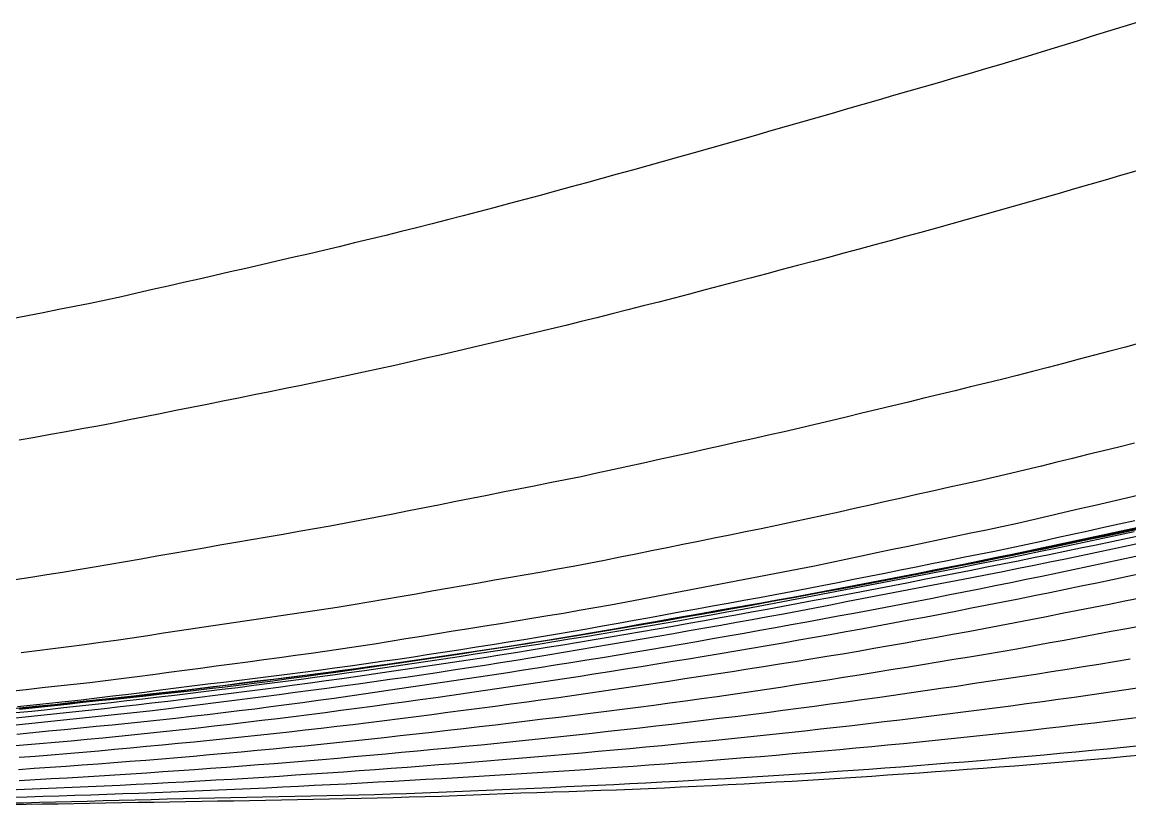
# Model space of a CAD drawing. Extents: x -4 to 218, y -16 to 16.
# Drawn here: x 183.43 to 190.37, y -15.91 to -11 of the extents above; entities that cross this region are included whole.
import ezdxf

# ---------------------------------------------------------------- set-up
doc = ezdxf.new("R2010")
doc.units = 0
doc.header["$MEASUREMENT"] = 0
doc.layers.add('Waterlines', color=7, linetype='Continuous')

msp = doc.modelspace()

# ---------------------------------------------------------------- linework, layer by layer
at = {"layer": 'Waterlines', "color": 135}
for points in [[(190.41925, -11.00346), (190.32368, -11.033), (190.2282, -11.0625), (190.13257, -11.09202), (190.03705, -11.12148), (189.94151, -11.15091), (189.84599, -11.1803), (189.75049, -11.20965), (189.65503, -11.23892), (189.55952, -11.26806), (189.46375, -11.29661), (189.36758, -11.32465), (189.27136, -11.3526), (189.17517, -11.38049), (189.0791, -11.4083), (188.98303, -11.43608), (188.88698, -11.46384), (188.79085, -11.49158), (188.69481, -11.51927), (188.59865, -11.54697), (188.50256, -11.57461), (188.40643, -11.60224), (188.31032, -11.62983), (188.21419, -11.65738), (188.11804, -11.68489), (188.02188, -11.71235), (187.92569, -11.73976), (187.82956, -11.76709), (187.73334, -11.79437), (187.63713, -11.82157), (187.54088, -11.8487), (187.4446, -11.87574), (187.34831, -11.90269), (187.25198, -11.92956), (187.15567, -11.95631), (187.05928, -11.98297), (186.96289, -12.00951), (186.86644, -12.03595), (186.76994, -12.06227), (186.67345, -12.08843), (186.57684, -12.11445), (186.48021, -12.14028), (186.38356, -12.16591), (186.2868, -12.19134), (186.19005, -12.21655), (186.0932, -12.24153), (185.99629, -12.26628), (185.89929, -12.2908), (185.80238, -12.31504), (185.70525, -12.33908), (185.60812, -12.36286), (185.51088, -12.38641), (185.41367, -12.40971), (185.31635, -12.43281), (185.21901, -12.45572), (185.12161, -12.47848), (185.02425, -12.50109), (184.92679, -12.52358), (184.82939, -12.54595), (184.73187, -12.56825), (184.63438, -12.59046), (184.53691, -12.61259), (184.43935, -12.63469), (184.34187, -12.65674), (184.24454, -12.67878), (184.14719, -12.70096), (184.04977, -12.72331), (183.95206, -12.74458), (183.85384, -12.76481), (183.75569, -12.78459), (183.65752, -12.80417), (183.55939, -12.82362), (183.46123, -12.84297), (183.36313, -12.86224)], [(190.4052, -11.93639), (190.30922, -11.96444), (190.21324, -11.99241), (190.11723, -12.02031), (190.02115, -12.04815), (189.92509, -12.0759), (189.82906, -12.10357), (189.73294, -12.13116), (189.63678, -12.15867), (189.54065, -12.18604), (189.44453, -12.21324), (189.34825, -12.24025), (189.25208, -12.26697), (189.15559, -12.29355), (189.05894, -12.32002), (188.96251, -12.34632), (188.86588, -12.37256), (188.76938, -12.39867), (188.67271, -12.42472), (188.57619, -12.45066), (188.47948, -12.47656), (188.38293, -12.50234), (188.28624, -12.52808), (188.18956, -12.55374), (188.0929, -12.57933), (187.99619, -12.60486), (187.89946, -12.63032), (187.80273, -12.6557), (187.70602, -12.68101), (187.60925, -12.70624), (187.51241, -12.73139), (187.41562, -12.75642), (187.3188, -12.78134), (187.22192, -12.80612), (187.12497, -12.83075), (187.02809, -12.85513), (186.93105, -12.87925), (186.83391, -12.90296), (186.73671, -12.92621), (186.6394, -12.94905), (186.54218, -12.97163), (186.44452, -12.99435), (186.34724, -13.01728), (186.25008, -13.04035), (186.15253, -13.06344), (186.05521, -13.08628), (185.95764, -13.10888), (185.86017, -13.13114), (185.76248, -13.15309), (185.66487, -13.17469), (185.56715, -13.19596), (185.46935, -13.21692), (185.37151, -13.23759), (185.27357, -13.25803), (185.17566, -13.27829), (185.07768, -13.2984), (184.97968, -13.31837), (184.88171, -13.33823), (184.78366, -13.358), (184.68562, -13.37769), (184.58754, -13.39732), (184.48947, -13.41688), (184.39148, -13.43638), (184.2934, -13.45588), (184.19542, -13.47536), (184.09744, -13.49492), (183.99986, -13.51486), (183.90131, -13.53399), (183.80264, -13.55175), (183.70416, -13.56927), (183.60565, -13.5867), (183.50716, -13.60408), (183.40868, -13.62143)], [(190.43625, -13.0131), (190.33946, -13.03859), (190.24255, -13.06409), (190.14586, -13.08956), (190.04915, -13.11515), (189.95238, -13.14095), (189.85564, -13.1667), (189.75858, -13.19204), (189.66156, -13.21672), (189.56422, -13.24097), (189.46693, -13.26491), (189.36961, -13.28867), (189.27232, -13.3123), (189.17496, -13.33587), (189.07758, -13.35938), (188.98022, -13.38285), (188.88289, -13.40629), (188.78563, -13.4297), (188.68826, -13.45316), (188.59106, -13.47665), (188.49385, -13.50034), (188.39674, -13.52414), (188.29904, -13.54708), (188.20119, -13.56936), (188.10342, -13.59139), (188.00566, -13.6133), (187.90791, -13.63513), (187.81018, -13.65689), (187.71243, -13.67861), (187.61462, -13.70031), (187.51688, -13.72194), (187.41908, -13.74355), (187.32126, -13.76511), (187.22339, -13.78664), (187.12549, -13.80811), (187.02791, -13.8294), (186.93025, -13.85052), (186.8324, -13.87054), (186.73378, -13.88969), (186.63539, -13.90914), (186.53706, -13.92867), (186.4388, -13.94822), (186.34055, -13.96776), (186.24234, -13.98728), (186.14409, -14.00678), (186.04587, -14.02625), (185.94762, -14.04568), (185.84932, -14.06504), (185.7511, -14.08432), (185.65274, -14.1035), (185.55441, -14.12253), (185.45618, -14.14127), (185.35796, -14.15961), (185.25935, -14.17746), (185.1608, -14.19471), (185.06206, -14.21163), (184.9633, -14.22853), (184.8645, -14.24562), (184.76584, -14.26281), (184.66705, -14.28009), (184.56845, -14.29738), (184.46974, -14.31469), (184.3712, -14.33196), (184.27255, -14.34922), (184.1738, -14.36645), (184.0752, -14.38356), (183.97667, -14.40053), (183.87798, -14.41734), (183.77927, -14.43383), (183.6805, -14.44991), (183.58141, -14.46562), (183.48256, -14.48097), (183.38332, -14.49624)], [(190.39621, -13.64077), (190.29913, -13.66458), (190.20201, -13.68843), (190.10489, -13.71231), (190.00804, -13.73619), (189.91107, -13.76023), (189.81392, -13.78434), (189.71686, -13.80804), (189.61951, -13.83101), (189.52184, -13.85341), (189.42422, -13.87547), (189.32668, -13.89733), (189.229, -13.91913), (189.1315, -13.94085), (189.03384, -13.9626), (188.93629, -13.98437), (188.83862, -14.00626), (188.74117, -14.02822), (188.64352, -14.05026), (188.54607, -14.07219), (188.4485, -14.09389), (188.35083, -14.11524), (188.25294, -14.13612), (188.15494, -14.15654), (188.05692, -14.1766), (187.95889, -14.19644), (187.86081, -14.21616), (187.76297, -14.23581), (187.66495, -14.25556), (187.56677, -14.27549), (187.4688, -14.29557), (187.37083, -14.31569), (187.27283, -14.33571), (187.17482, -14.35548), (187.07663, -14.3749), (186.97856, -14.39383), (186.88016, -14.41229), (186.78178, -14.43026), (186.68329, -14.4479), (186.58496, -14.46524), (186.48645, -14.48244), (186.38791, -14.49953), (186.28929, -14.5166), (186.1908, -14.53369), (186.09222, -14.55096), (185.99393, -14.56843), (185.89542, -14.58606), (185.79697, -14.60355), (185.69853, -14.62066), (185.59972, -14.6373), (185.50107, -14.65337), (185.40228, -14.66898), (185.30325, -14.68428), (185.20442, -14.69932), (185.1055, -14.71419), (185.00661, -14.72893), (184.90767, -14.74358), (184.80873, -14.75816), (184.70976, -14.77271), (184.61087, -14.78725), (184.51207, -14.8018), (184.41319, -14.81644), (184.31425, -14.8313), (184.21548, -14.84628), (184.11656, -14.86117), (184.0175, -14.87559), (183.91856, -14.8894), (183.81929, -14.90276), (183.72011, -14.91582), (183.62086, -14.92868), (183.52168, -14.94141), (183.42238, -14.95406)], [(190.44357, -13.96262), (190.3461, -13.98505), (190.24867, -14.00751), (190.1512, -14.03), (190.05383, -14.05252), (189.95644, -14.0751), (189.85921, -14.09776), (189.76204, -14.12054), (189.66444, -14.14279), (189.56653, -14.16394), (189.46858, -14.18462), (189.37061, -14.20513), (189.27274, -14.22554), (189.17477, -14.24592), (189.0768, -14.26632), (188.97891, -14.28672), (188.88104, -14.30718), (188.78336, -14.32772), (188.68553, -14.34844), (188.58766, -14.3692), (188.48994, -14.38978), (188.39178, -14.41011), (188.29384, -14.42986), (188.19557, -14.44914), (188.0974, -14.46799), (187.9991, -14.48662), (187.90079, -14.50512), (187.80246, -14.52356), (187.70418, -14.54202), (187.606, -14.56059), (187.50768, -14.57941), (187.40958, -14.5984), (187.31142, -14.6174), (187.21312, -14.63618), (187.1147, -14.65455), (187.01637, -14.67237), (186.91785, -14.68967), (186.81914, -14.70652), (186.72052, -14.72302), (186.62181, -14.73929), (186.52304, -14.75538), (186.4243, -14.77135), (186.32573, -14.78719), (186.22685, -14.80304), (186.12816, -14.81884), (186.02942, -14.8347), (185.93074, -14.85069), (185.83226, -14.86698), (185.73364, -14.88353), (185.63492, -14.8995), (185.53596, -14.9146), (185.4369, -14.92907), (185.33771, -14.94321), (185.23868, -14.95711), (185.13962, -14.97087), (185.04051, -14.98451), (184.94138, -14.99806), (184.8423, -15.01152), (184.74323, -15.0249), (184.64409, -15.03821), (184.54492, -15.05146), (184.44576, -15.06463), (184.34663, -15.07772), (184.24745, -15.09072), (184.14827, -15.10362), (184.04897, -15.11638), (183.94974, -15.12894), (183.85085, -15.14106), (183.75165, -15.15243), (183.65211, -15.16292), (183.55269, -15.17355), (183.45322, -15.18455), (183.35365, -15.19567)], [(190.39909, -14.12622), (190.30133, -14.14785), (190.2038, -14.16944), (190.10606, -14.19107), (190.00844, -14.21265), (189.91087, -14.23419), (189.81316, -14.25571), (189.71555, -14.27709), (189.61795, -14.29823), (189.52029, -14.31846), (189.42198, -14.33768), (189.32375, -14.35727), (189.22562, -14.37698), (189.12749, -14.39674), (189.0294, -14.4165), (188.93137, -14.43622), (188.8333, -14.45592), (188.73523, -14.47556), (188.63716, -14.49513), (188.53908, -14.51461), (188.44095, -14.53397), (188.3429, -14.55315), (188.24469, -14.57212), (188.14648, -14.59076), (188.04817, -14.60905), (187.94984, -14.62696), (187.85162, -14.64457), (187.75302, -14.66216), (187.65457, -14.67987), (187.55611, -14.69789), (187.45787, -14.71599), (187.35939, -14.73413), (187.26114, -14.75212), (187.1626, -14.76997), (187.06425, -14.78754), (186.96558, -14.80491), (186.867, -14.82197), (186.76843, -14.83875), (186.66978, -14.85529), (186.57118, -14.87159), (186.4724, -14.8877), (186.37366, -14.90359), (186.2749, -14.91928), (186.17607, -14.93476), (186.07721, -14.95004), (185.97844, -14.96509), (185.87952, -14.97994), (185.78061, -14.99455), (185.68161, -15.00893), (185.58264, -15.02303), (185.48355, -15.03687), (185.38446, -15.05039), (185.28534, -15.06363), (185.1862, -15.07661), (185.08707, -15.08934), (184.98776, -15.1019), (184.88863, -15.11427), (184.78944, -15.12652), (184.69011, -15.13874), (184.59103, -15.15094), (184.49173, -15.1633), (184.39252, -15.17589), (184.29349, -15.18864), (184.19409, -15.2014), (184.09505, -15.21391), (183.99557, -15.22611), (183.89626, -15.2379), (183.79691, -15.24931), (183.6974, -15.26043), (183.59798, -15.27128), (183.49847, -15.28191), (183.39905, -15.29232)], [(190.43825, -14.17164), (190.3405, -14.19255), (190.24261, -14.21338), (190.14479, -14.2341), (190.04692, -14.25473), (189.94905, -14.27525), (189.85121, -14.29566), (189.75317, -14.316), (189.65529, -14.33618), (189.55734, -14.35624), (189.45932, -14.37616), (189.36134, -14.39592), (189.2632, -14.41556), (189.16515, -14.43501), (189.06708, -14.45431), (188.96893, -14.47346), (188.87068, -14.49245), (188.77252, -14.51125), (188.6743, -14.52988), (188.57591, -14.54836), (188.47766, -14.56662), (188.37939, -14.58469), (188.28105, -14.60257), (188.18251, -14.62028), (188.08415, -14.63778), (187.98575, -14.65513), (187.88712, -14.67241), (187.78868, -14.6896), (187.69032, -14.7068), (187.59172, -14.72412), (187.49335, -14.74159), (187.39479, -14.7593), (187.2964, -14.77703), (187.19785, -14.79464), (187.09946, -14.81195), (187.00072, -14.82895), (186.90215, -14.84555), (186.8035, -14.8618), (186.7047, -14.87779), (186.60597, -14.89351), (186.5071, -14.90902), (186.4082, -14.92433), (186.30943, -14.93942), (186.21048, -14.95435), (186.11159, -14.96909), (186.0126, -14.98367), (185.91365, -14.99805), (185.81473, -15.01225), (185.71562, -15.02629), (185.61662, -15.04012), (185.5175, -15.05376), (185.41846, -15.06718), (185.31931, -15.08041), (185.22018, -15.09342), (185.12097, -15.10624), (185.02179, -15.11886), (184.92256, -15.13129), (184.82333, -15.14354), (184.72409, -15.15561), (184.62477, -15.16751), (184.52547, -15.17924), (184.42613, -15.19081), (184.32674, -15.20224), (184.22743, -15.21352), (184.12802, -15.22466), (184.02864, -15.23567), (183.92923, -15.24657), (183.8298, -15.25734), (183.73036, -15.26799), (183.63084, -15.27851), (183.5314, -15.28885), (183.43182, -15.29904), (183.3324, -15.30904)], [(190.45001, -14.2159), (190.35237, -14.23707), (190.25452, -14.25802), (190.15671, -14.2787), (190.05888, -14.29913), (189.96097, -14.31935), (189.86301, -14.33937), (189.76495, -14.35922), (189.66689, -14.37893), (189.56876, -14.39854), (189.47066, -14.41806), (189.37257, -14.43748), (189.27444, -14.45683), (189.17638, -14.47607), (189.07823, -14.49525), (188.98006, -14.51433), (188.88191, -14.53332), (188.78368, -14.55223), (188.68549, -14.57102), (188.58725, -14.58973), (188.489, -14.60834), (188.39072, -14.62684), (188.29247, -14.64522), (188.194, -14.66352), (188.09566, -14.68168), (187.99731, -14.69971), (187.89894, -14.7176), (187.80049, -14.73538), (187.70209, -14.75301), (187.60362, -14.7705), (187.50514, -14.78785), (187.40663, -14.80506), (187.30807, -14.82212), (187.20949, -14.83904), (187.11093, -14.85579), (187.01236, -14.87238), (186.91368, -14.88883), (186.81502, -14.90512), (186.71632, -14.92125), (186.61757, -14.93723), (186.51886, -14.95304), (186.4201, -14.96869), (186.3214, -14.98416), (186.22246, -14.99951), (186.12373, -15.01466), (186.02487, -15.02966), (185.92601, -15.04449), (185.82703, -15.05916), (185.72809, -15.07366), (185.62914, -15.08799), (185.53011, -15.10215), (185.43108, -15.11614), (185.33203, -15.12995), (185.23299, -15.14358), (185.13387, -15.15704), (185.03473, -15.17031), (184.93561, -15.1834), (184.83644, -15.19631), (184.73724, -15.20903), (184.63799, -15.22158), (184.53874, -15.23394), (184.4395, -15.2461), (184.34024, -15.25808), (184.24091, -15.26988), (184.14157, -15.28148), (184.04222, -15.29291), (183.94284, -15.30415), (183.84344, -15.3152), (183.74408, -15.32608), (183.64459, -15.33679), (183.54521, -15.34731), (183.44568, -15.35767), (183.34622, -15.36786)], [(190.39395, -14.19583), (190.29611, -14.21667), (190.19832, -14.23744), (190.10043, -14.25817), (190.00264, -14.27883), (189.90485, -14.29944), (189.80711, -14.31998), (189.70946, -14.34043), (189.61203, -14.36065), (189.51328, -14.37984), (189.41498, -14.39907), (189.31674, -14.41827), (189.21855, -14.43743), (189.12035, -14.45657), (189.02216, -14.47567), (188.924, -14.49473), (188.82582, -14.51374), (188.72763, -14.53271), (188.62949, -14.55162), (188.53122, -14.57049), (188.43306, -14.58926), (188.33478, -14.60796), (188.2365, -14.62656), (188.13823, -14.64503), (188.03987, -14.66337), (187.94157, -14.68154), (187.84326, -14.69954), (187.74486, -14.71737), (187.64644, -14.73501), (187.54799, -14.75243), (187.44957, -14.76964), (187.35088, -14.78666), (187.2523, -14.80346), (187.15369, -14.82006), (187.05502, -14.83648), (186.9565, -14.85271), (186.85777, -14.86884), (186.75897, -14.88485), (186.6602, -14.90072), (186.5614, -14.91646), (186.46275, -14.93203), (186.36391, -14.9475), (186.26506, -14.96282), (186.16623, -14.97799), (186.06735, -14.993), (185.96844, -15.00786), (185.86955, -15.02256), (185.77055, -15.0371), (185.6716, -15.05145), (185.57265, -15.06562), (185.47365, -15.07959), (185.37454, -15.09338), (185.2755, -15.10697), (185.17635, -15.12036), (185.07724, -15.13356), (184.97809, -15.14657), (184.87891, -15.15938), (184.77974, -15.172), (184.68048, -15.18445), (184.58119, -15.19671), (184.48189, -15.20879), (184.38258, -15.22069), (184.28328, -15.23241), (184.18396, -15.24397), (184.08461, -15.25535), (183.98524, -15.26658), (183.88585, -15.27764), (183.78642, -15.28855), (183.68697, -15.29929), (183.58754, -15.30988), (183.48811, -15.3203), (183.3886, -15.33057)], [(190.41194, -14.16993), (190.31418, -14.19089), (190.21634, -14.21179), (190.11858, -14.23263), (190.02074, -14.25345), (189.92307, -14.27426), (189.82542, -14.2952), (189.72781, -14.31635), (189.62996, -14.33724), (189.53192, -14.35761), (189.4339, -14.37766), (189.33575, -14.39752), (189.23767, -14.41718), (189.1396, -14.43668), (189.04137, -14.45607), (188.94321, -14.4753), (188.84509, -14.49439), (188.74684, -14.51337), (188.64862, -14.5322), (188.55038, -14.55091), (188.4521, -14.56948), (188.35384, -14.58791), (188.25549, -14.60622), (188.15717, -14.62437), (188.05884, -14.6424), (187.96043, -14.66034), (187.86201, -14.67817), (187.76357, -14.69592), (187.66513, -14.7136), (187.56667, -14.7312), (187.46825, -14.74872), (187.36969, -14.76621), (187.27119, -14.78362), (187.17271, -14.80099), (187.07451, -14.81827), (186.97639, -14.83553), (186.87772, -14.85225), (186.77856, -14.86786), (186.67975, -14.88329), (186.58086, -14.89864), (186.48195, -14.91392), (186.38312, -14.92912), (186.28427, -14.94424), (186.18538, -14.95931), (186.08658, -14.97428), (185.98761, -14.98919), (185.88876, -15.004), (185.78981, -15.01873), (185.69087, -15.03333), (185.5919, -15.04781), (185.4929, -15.06213), (185.39395, -15.07627), (185.29492, -15.09019), (185.19585, -15.10389), (185.09679, -15.11731), (184.99757, -15.13047), (184.89845, -15.14331), (184.79929, -15.15582), (184.7, -15.16802), (184.60075, -15.17988), (184.50143, -15.19143), (184.40204, -15.20268), (184.30258, -15.21365), (184.20313, -15.22437), (184.10371, -15.23487), (184.00414, -15.2452), (183.90469, -15.25536), (183.80524, -15.2654), (183.70569, -15.27534), (183.60616, -15.28518), (183.50665, -15.29493), (183.4071, -15.3046)], [(190.41734, -14.18041), (190.31961, -14.20125), (190.22169, -14.22199), (190.12381, -14.24261), (190.02596, -14.26309), (189.92804, -14.28346), (189.83014, -14.3037), (189.73219, -14.32382), (189.6342, -14.3438), (189.53616, -14.36363), (189.43811, -14.38331), (189.33998, -14.40285), (189.24193, -14.42221), (189.14377, -14.44144), (189.04565, -14.46052), (188.94749, -14.47945), (188.84927, -14.49826), (188.75105, -14.51693), (188.65268, -14.53551), (188.55441, -14.55397), (188.45612, -14.57232), (188.35776, -14.5906), (188.25943, -14.6088), (188.16112, -14.62692), (188.06274, -14.64498), (187.96434, -14.66293), (187.86594, -14.68078), (187.7675, -14.69849), (187.66919, -14.71604), (187.57066, -14.73347), (187.47212, -14.75073), (187.37355, -14.76782), (187.27499, -14.78473), (187.17636, -14.80146), (187.07773, -14.818), (186.97916, -14.83434), (186.88042, -14.85051), (186.78166, -14.86649), (186.68294, -14.8823), (186.58415, -14.89796), (186.48537, -14.91345), (186.38654, -14.9288), (186.2877, -14.944), (186.18883, -14.95905), (186.09001, -14.97393), (185.991, -14.98868), (185.89209, -15.00322), (185.79324, -15.01754), (185.69417, -15.03165), (185.59534, -15.04543), (185.49628, -15.05884), (185.39702, -15.07175), (185.29788, -15.08407), (185.19856, -15.09598), (185.09923, -15.10778), (184.99997, -15.11981), (184.90074, -15.1322), (184.8013, -15.14481), (184.70213, -15.15746), (184.60303, -15.17009), (184.50368, -15.18268), (184.40442, -15.19513), (184.30525, -15.20742), (184.20592, -15.21954), (184.10658, -15.23145), (184.00737, -15.2431), (183.90796, -15.2545), (183.80856, -15.26564), (183.70911, -15.27652), (183.60968, -15.28716), (183.51015, -15.29759), (183.41074, -15.3078)], [(190.45396, -14.26225), (190.35616, -14.28341), (190.25838, -14.30439), (190.16055, -14.3252), (190.06267, -14.34583), (189.96478, -14.36626), (189.86688, -14.3865), (189.76888, -14.40654), (189.67087, -14.42636), (189.5728, -14.44597), (189.47469, -14.46536), (189.3766, -14.48456), (189.27844, -14.50361), (189.18018, -14.52254), (189.082, -14.54135), (188.98387, -14.56006), (188.88556, -14.57876), (188.78752, -14.5974), (188.68913, -14.61618), (188.59129, -14.63508), (188.493, -14.65441), (188.3949, -14.67366), (188.29674, -14.69245), (188.1981, -14.71084), (188.09987, -14.72886), (188.00127, -14.74674), (187.90282, -14.76444), (187.80443, -14.78201), (187.70586, -14.7995), (187.60742, -14.81687), (187.50891, -14.83417), (187.41039, -14.85138), (187.31181, -14.86851), (187.2133, -14.88554), (187.11478, -14.90247), (187.01617, -14.91931), (186.91759, -14.93604), (186.81903, -14.95262), (186.7204, -14.96906), (186.62169, -14.98533), (186.52298, -15.0014), (186.42419, -15.01726), (186.32547, -15.03287), (186.22665, -15.04824), (186.12776, -15.06336), (186.0289, -15.07823), (185.93004, -15.09285), (185.83099, -15.10726), (185.73196, -15.12145), (185.63297, -15.13543), (185.53391, -15.14924), (185.43481, -15.1629), (185.33574, -15.17641), (185.23665, -15.18979), (185.13753, -15.20307), (185.03841, -15.21624), (184.93924, -15.2293), (184.8401, -15.24226), (184.74092, -15.25511), (184.6418, -15.26783), (184.5426, -15.28043), (184.44333, -15.29288), (184.3443, -15.30509), (184.24501, -15.31701), (184.14581, -15.32824), (184.04646, -15.33805), (183.94667, -15.34775), (183.84715, -15.35802), (183.7475, -15.3685), (183.64796, -15.37901), (183.54852, -15.3895), (183.44905, -15.39992), (183.34955, -15.41027)], [(190.40414, -14.35063), (190.30634, -14.37164), (190.20851, -14.39252), (190.1107, -14.41324), (190.0128, -14.43385), (189.91489, -14.45432), (189.81693, -14.47466), (189.71896, -14.49486), (189.62103, -14.51491), (189.52299, -14.53481), (189.42499, -14.55455), (189.32687, -14.57414), (189.22881, -14.59356), (189.13054, -14.61284), (189.03238, -14.63193), (188.93417, -14.65087), (188.83594, -14.66964), (188.73766, -14.68827), (188.63934, -14.70674), (188.54103, -14.72506), (188.44266, -14.74325), (188.34428, -14.7613), (188.24586, -14.77923), (188.14743, -14.79705), (188.049, -14.81475), (187.95053, -14.83232), (187.85205, -14.84977), (187.75354, -14.86708), (187.65497, -14.88427), (187.55641, -14.90131), (187.45786, -14.9182), (187.35924, -14.93495), (187.26073, -14.95152), (187.16191, -14.96799), (187.06323, -14.98426), (186.96465, -15.00035), (186.86586, -15.01629), (186.76714, -15.03205), (186.66833, -15.04766), (186.5695, -15.06312), (186.47054, -15.07844), (186.37166, -15.09361), (186.27278, -15.10865), (186.17387, -15.12356), (186.07495, -15.13835), (185.97598, -15.15303), (185.87709, -15.16759), (185.77809, -15.18207), (185.67915, -15.19644), (185.58022, -15.21072), (185.4812, -15.2249), (185.3822, -15.23894), (185.28313, -15.2528), (185.18408, -15.26642), (185.08488, -15.2798), (184.98573, -15.29288), (184.88651, -15.30565), (184.78719, -15.3181), (184.6879, -15.3302), (184.58855, -15.34197), (184.48923, -15.3534), (184.38976, -15.3645), (184.29033, -15.37529), (184.19083, -15.38581), (184.09134, -15.39611), (183.99181, -15.40622), (183.89229, -15.41618), (183.79277, -15.42601), (183.69325, -15.43574), (183.59378, -15.44538), (183.49417, -15.45497), (183.39461, -15.46455)], [(190.45377, -14.45471), (190.35593, -14.47552), (190.2581, -14.49616), (190.16017, -14.51666), (190.06216, -14.53702), (189.9642, -14.55721), (189.86612, -14.57725), (189.76805, -14.59713), (189.66997, -14.61683), (189.57187, -14.63636), (189.47366, -14.65573), (189.37547, -14.67493), (189.27721, -14.69396), (189.17897, -14.71281), (189.08064, -14.73151), (188.98215, -14.75007), (188.88396, -14.7684), (188.78555, -14.7866), (188.68713, -14.80464), (188.58867, -14.82252), (188.49019, -14.84024), (188.39169, -14.8578), (188.29312, -14.87521), (188.19458, -14.89246), (188.09595, -14.90957), (187.99733, -14.92652), (187.89871, -14.94331), (187.80002, -14.95996), (187.70122, -14.97649), (187.60265, -14.99282), (187.50377, -15.00905), (187.405, -15.02512), (187.30618, -15.04104), (187.20741, -15.05682), (187.10855, -15.07246), (187.00972, -15.08796), (186.91084, -15.10331), (186.8119, -15.11852), (186.71301, -15.13359), (186.61407, -15.14851), (186.51511, -15.1633), (186.41611, -15.17793), (186.31709, -15.19242), (186.21808, -15.20676), (186.11903, -15.22095), (186.01994, -15.23499), (185.92085, -15.24887), (185.82178, -15.26259), (185.72264, -15.27616), (185.62352, -15.28955), (185.52434, -15.30278), (185.42516, -15.31583), (185.32591, -15.32871), (185.22667, -15.3414), (185.12743, -15.3539), (185.02795, -15.36623), (184.92865, -15.37835), (184.82932, -15.39026), (184.72992, -15.40197), (184.63054, -15.41347), (184.5311, -15.42477), (184.43167, -15.43584), (184.33223, -15.44671), (184.23276, -15.45735), (184.13326, -15.46777), (184.0338, -15.47796), (183.93407, -15.48792), (183.83455, -15.49759), (183.73505, -15.50695), (183.63531, -15.516), (183.53577, -15.52464), (183.4359, -15.53293), (183.3362, -15.54086)], [(190.43427, -14.61047), (190.33627, -14.63036), (190.23819, -14.6501), (190.14015, -14.66966), (190.04207, -14.68908), (189.94395, -14.70835), (189.84583, -14.72747), (189.74763, -14.74648), (189.64934, -14.76537), (189.55113, -14.78413), (189.45287, -14.80276), (189.35457, -14.82123), (189.25626, -14.83952), (189.15791, -14.8576), (189.05956, -14.87546), (188.96107, -14.89311), (188.86258, -14.9105), (188.76416, -14.92763), (188.66554, -14.94454), (188.56689, -14.96121), (188.46825, -14.97764), (188.36952, -14.99384), (188.2708, -15.00981), (188.17206, -15.02558), (188.07329, -15.04118), (187.97447, -15.05663), (187.87563, -15.07197), (187.77681, -15.08718), (187.67792, -15.10232), (187.57915, -15.11736), (187.48033, -15.13232), (187.38139, -15.14725), (187.28253, -15.16213), (187.18367, -15.17697), (187.08498, -15.19182), (186.98656, -15.20688), (186.88719, -15.22159), (186.78807, -15.23539), (186.68884, -15.24899), (186.58974, -15.26245), (186.49057, -15.27582), (186.39145, -15.2891), (186.29237, -15.30227), (186.19321, -15.31538), (186.09402, -15.32839), (185.99487, -15.3413), (185.89568, -15.3541), (185.79645, -15.36679), (185.69728, -15.37932), (185.59807, -15.39168), (185.49879, -15.40386), (185.39952, -15.41581), (185.30031, -15.42752), (185.20087, -15.43902), (185.10153, -15.45024), (185.00217, -15.46122), (184.90279, -15.47193), (184.80338, -15.48241), (184.70378, -15.49267), (184.60429, -15.50272), (184.50479, -15.51261), (184.40524, -15.52236), (184.30571, -15.53199), (184.20613, -15.54147), (184.10657, -15.55079), (184.00697, -15.55994), (183.90735, -15.56891), (183.80771, -15.57766), (183.70808, -15.58621), (183.60857, -15.59451), (183.50885, -15.60259), (183.40916, -15.61042)], [(190.44701, -14.7843), (190.3486, -14.80274), (190.25031, -14.82108), (190.15186, -14.83937), (190.05354, -14.85756), (189.95514, -14.87573), (189.85678, -14.89382), (189.75853, -14.91186), (189.66034, -14.92987), (189.56168, -14.94733), (189.46283, -14.96384), (189.36392, -14.98025), (189.26521, -14.99654), (189.16646, -15.01276), (189.06758, -15.02893), (188.96884, -15.04501), (188.87006, -15.06102), (188.77124, -15.07695), (188.67244, -15.0928), (188.57361, -15.10854), (188.47475, -15.12418), (188.37593, -15.13968), (188.27704, -15.15503), (188.17807, -15.17021), (188.07909, -15.18517), (187.98021, -15.19989), (187.88123, -15.21439), (187.7822, -15.22864), (187.68315, -15.24262), (187.58406, -15.25634), (187.48497, -15.26979), (187.3856, -15.28301), (187.28642, -15.29596), (187.18723, -15.30869), (187.08797, -15.32124), (186.98863, -15.33364), (186.88936, -15.34593), (186.78999, -15.35814), (186.69064, -15.37027), (186.59123, -15.3823), (186.49188, -15.39423), (186.39249, -15.40606), (186.29309, -15.41779), (186.19374, -15.42938), (186.09431, -15.44087), (185.99493, -15.45222), (185.89548, -15.46344), (185.79597, -15.47452), (185.69653, -15.48543), (185.59703, -15.49618), (185.49751, -15.50676), (185.39803, -15.51714), (185.29848, -15.52735), (185.19888, -15.53737), (185.09932, -15.54721), (184.99973, -15.55685), (184.90018, -15.5663), (184.80051, -15.57557), (184.70088, -15.58465), (184.60121, -15.59354), (184.50153, -15.60225), (184.40178, -15.61078), (184.30205, -15.61913), (184.2023, -15.6273), (184.10255, -15.63529), (184.00275, -15.6431), (183.90297, -15.65072), (183.80318, -15.65815), (183.70338, -15.6654), (183.60362, -15.67245), (183.50377, -15.67932), (183.40388, -15.68599)], [(190.37059, -14.9933), (190.27188, -15.0099), (190.1732, -15.0262), (190.0744, -15.04224), (189.9756, -15.05803), (189.87675, -15.07359), (189.77783, -15.08895), (189.67885, -15.10415), (189.5799, -15.11921), (189.48096, -15.13414), (189.38194, -15.14896), (189.28294, -15.16365), (189.1839, -15.17822), (189.08485, -15.19266), (188.98581, -15.20696), (188.8867, -15.22112), (188.7876, -15.23513), (188.68846, -15.249), (188.58931, -15.26271), (188.49013, -15.27625), (188.39095, -15.28962), (188.29176, -15.30281), (188.19252, -15.31581), (188.09325, -15.32863), (187.99396, -15.34126), (187.89464, -15.35371), (187.79532, -15.36597), (187.69597, -15.37806), (187.5966, -15.38998), (187.49719, -15.40174), (187.39777, -15.41333), (187.29836, -15.42476), (187.1989, -15.43603), (187.09946, -15.44715), (186.99995, -15.45814), (186.90048, -15.46897), (186.80095, -15.47968), (186.70145, -15.49024), (186.60191, -15.50066), (186.50235, -15.51095), (186.40277, -15.5211), (186.30318, -15.53111), (186.2036, -15.54098), (186.104, -15.55071), (186.00433, -15.5603), (185.90469, -15.56974), (185.80505, -15.57903), (185.7054, -15.58818), (185.60573, -15.59718), (185.506, -15.60604), (185.40634, -15.61474), (185.30661, -15.6233), (185.20688, -15.6317), (185.10713, -15.63994), (185.00739, -15.64803), (184.90762, -15.65595), (184.80783, -15.66372), (184.70805, -15.67131), (184.60822, -15.67875), (184.50839, -15.68602), (184.40857, -15.69311), (184.30875, -15.70003), (184.20883, -15.70678), (184.10902, -15.71335), (184.00912, -15.71974), (183.90926, -15.72597), (183.80933, -15.73202), (183.70944, -15.7379), (183.60951, -15.74362), (183.50958, -15.74917), (183.40967, -15.75455)], [(190.41455, -15.17579), (190.31555, -15.19033), (190.21654, -15.20468), (190.11749, -15.21884), (190.01839, -15.23283), (189.9193, -15.24662), (189.82016, -15.26024), (189.72099, -15.27368), (189.62183, -15.28694), (189.52264, -15.30003), (189.42343, -15.31294), (189.32414, -15.32569), (189.22485, -15.33827), (189.1256, -15.35066), (189.02625, -15.36289), (188.92691, -15.37495), (188.82756, -15.38683), (188.7282, -15.39855), (188.6288, -15.41009), (188.52937, -15.42147), (188.42995, -15.43267), (188.33052, -15.4437), (188.231, -15.45458), (188.13155, -15.46527), (188.03203, -15.47581), (187.9325, -15.48618), (187.83296, -15.49639), (187.73341, -15.50644), (187.63382, -15.51635), (187.53426, -15.52609), (187.43463, -15.53569), (187.33504, -15.54515), (187.23541, -15.55445), (187.13574, -15.56362), (187.03609, -15.57265), (186.93643, -15.58155), (186.83675, -15.59031), (186.73705, -15.59895), (186.63737, -15.60746), (186.53763, -15.61585), (186.43794, -15.62411), (186.3382, -15.63225), (186.23843, -15.64028), (186.1387, -15.64819), (186.03894, -15.65599), (185.93918, -15.66367), (185.8394, -15.67124), (185.73964, -15.67869), (185.63986, -15.68603), (185.54012, -15.69326), (185.44031, -15.70038), (185.34047, -15.70738), (185.24069, -15.71424), (185.14082, -15.72096), (185.041, -15.72753), (184.94113, -15.73393), (184.84125, -15.74018), (184.74136, -15.74625), (184.64143, -15.75215), (184.54149, -15.75787), (184.44154, -15.76342), (184.34161, -15.76879), (184.24167, -15.774), (184.14171, -15.77903), (184.04187, -15.7839), (183.94189, -15.78865), (183.84196, -15.79328), (183.74199, -15.7978), (183.64203, -15.80222), (183.5421, -15.80655), (183.44202, -15.81082), (183.34207, -15.815)], [(190.44107, -15.35723), (190.34181, -15.36957), (190.24248, -15.38174), (190.14319, -15.39371), (190.04381, -15.40552), (189.94447, -15.41714), (189.84511, -15.42857), (189.7457, -15.43983), (189.64629, -15.4509), (189.54681, -15.4618), (189.44736, -15.47251), (189.34789, -15.48304), (189.2484, -15.49338), (189.14883, -15.50356), (189.04933, -15.51356), (188.94974, -15.52339), (188.85022, -15.53303), (188.75058, -15.54252), (188.65099, -15.55183), (188.55138, -15.56097), (188.45175, -15.56994), (188.35211, -15.57875), (188.25243, -15.58739), (188.15273, -15.59587), (188.05305, -15.60419), (187.95335, -15.61235), (187.85361, -15.62036), (187.75391, -15.62821), (187.65414, -15.63592), (187.55441, -15.64348), (187.45462, -15.6509), (187.35481, -15.65819), (187.25505, -15.66533), (187.15527, -15.67235), (187.05547, -15.67925), (186.95567, -15.68602), (186.85583, -15.69268), (186.75598, -15.69922), (186.65628, -15.70565), (186.55644, -15.71198), (186.45659, -15.71821), (186.3567, -15.72434), (186.2569, -15.73037), (186.15701, -15.73631), (186.05714, -15.74216), (185.95726, -15.74793), (185.85744, -15.7536), (185.75742, -15.75919), (185.65753, -15.76469), (185.55765, -15.7701), (185.45775, -15.77542), (185.35786, -15.78066), (185.25798, -15.78581), (185.15808, -15.79084), (185.05817, -15.79577), (184.95822, -15.80057), (184.85831, -15.80524), (184.75838, -15.80977), (184.6584, -15.81417), (184.55843, -15.81843), (184.45845, -15.82256), (184.35861, -15.82654), (184.25861, -15.8304), (184.15857, -15.83414), (184.05864, -15.83775), (183.9586, -15.84125), (183.85863, -15.84465), (183.75862, -15.84796), (183.65865, -15.85119), (183.55862, -15.85436), (183.45868, -15.85746), (183.35872, -15.86052)], [(190.42744, -15.53677), (190.32794, -15.54684), (190.22836, -15.55674), (190.12878, -15.56646), (190.02925, -15.576), (189.92961, -15.58536), (189.82999, -15.59454), (189.73035, -15.60354), (189.63069, -15.61235), (189.53099, -15.62098), (189.43132, -15.62943), (189.33163, -15.6377), (189.2319, -15.64581), (189.1322, -15.65374), (189.03247, -15.6615), (188.93271, -15.6691), (188.83293, -15.67654), (188.73318, -15.68381), (188.63341, -15.69093), (188.53358, -15.69788), (188.43376, -15.70469), (188.33395, -15.71133), (188.23416, -15.71782), (188.13431, -15.72415), (188.03445, -15.73033), (187.9346, -15.73635), (187.8347, -15.74223), (187.73485, -15.74795), (187.63493, -15.75354), (187.535, -15.759), (187.43506, -15.76433), (187.33513, -15.76954), (187.23523, -15.77464), (187.13531, -15.77964), (187.03545, -15.78454), (186.93549, -15.78936), (186.83554, -15.79409), (186.7356, -15.79874), (186.63564, -15.8033), (186.53568, -15.80777), (186.43576, -15.81215), (186.33578, -15.81643), (186.23587, -15.8206), (186.13596, -15.82466), (186.03589, -15.8286), (185.93599, -15.83238), (185.83612, -15.83599), (185.73602, -15.83938), (185.63625, -15.8425), (185.53622, -15.84527), (185.43617, -15.84765), (185.3363, -15.8497), (185.23627, -15.85151), (185.13615, -15.85326), (185.03621, -15.85505), (184.93597, -15.85698), (184.83592, -15.85906), (184.7359, -15.8613), (184.6358, -15.86364), (184.53583, -15.86606), (184.43578, -15.86854), (184.33577, -15.87107), (184.23576, -15.87364), (184.13573, -15.87624), (184.03577, -15.87887), (183.93575, -15.88152), (183.83577, -15.88418), (183.73598, -15.88685), (183.63588, -15.88952), (183.53601, -15.89214), (183.43643, -15.89445), (183.33597, -15.89605)], [(190.44524, -15.59469), (190.34566, -15.60398), (190.24609, -15.61302), (190.14647, -15.62181), (190.04691, -15.63037), (189.94722, -15.63871), (189.84753, -15.64687), (189.74768, -15.65487), (189.64795, -15.66272), (189.54825, -15.67045), (189.44853, -15.67805), (189.34894, -15.68551), (189.24918, -15.69286), (189.14941, -15.70007), (189.04962, -15.70716), (188.94983, -15.7141), (188.85002, -15.72091), (188.7502, -15.72758), (188.65034, -15.73411), (188.55054, -15.74049), (188.45073, -15.74672), (188.35088, -15.75281), (188.25102, -15.75874), (188.1512, -15.76453), (188.05128, -15.77016), (187.95143, -15.77565), (187.85158, -15.78097), (187.75168, -15.78613), (187.65182, -15.79112), (187.55196, -15.79592), (187.4519, -15.80055), (187.35197, -15.80497), (187.25209, -15.80916), (187.15221, -15.81311), (187.05235, -15.81683), (186.95224, -15.82037), (186.85242, -15.82375), (186.75238, -15.82704), (186.6526, -15.83031), (186.55272, -15.83367), (186.45265, -15.83731), (186.35283, -15.84141), (186.2529, -15.84566), (186.15282, -15.84961), (186.05287, -15.85308), (185.95271, -15.85614), (185.85266, -15.85887), (185.75264, -15.86139), (185.65265, -15.86377), (185.5526, -15.86605), (185.45262, -15.86824), (185.35263, -15.87037), (185.25259, -15.87243), (185.1526, -15.87445), (185.05261, -15.87642), (184.95258, -15.87835), (184.85251, -15.88023), (184.75266, -15.88208), (184.65263, -15.88387), (184.5529, -15.88562), (184.4532, -15.88726), (184.3532, -15.88862), (184.25282, -15.89029), (184.15273, -15.89205), (184.05275, -15.89382), (183.95267, -15.8956), (183.85268, -15.89737), (183.75253, -15.89913), (183.65256, -15.90087), (183.55254, -15.90258), (183.45253, -15.90427), (183.35254, -15.90592)]]:
    msp.add_lwpolyline(points, dxfattribs=at)

doc.saveas('drawing.dxf')
